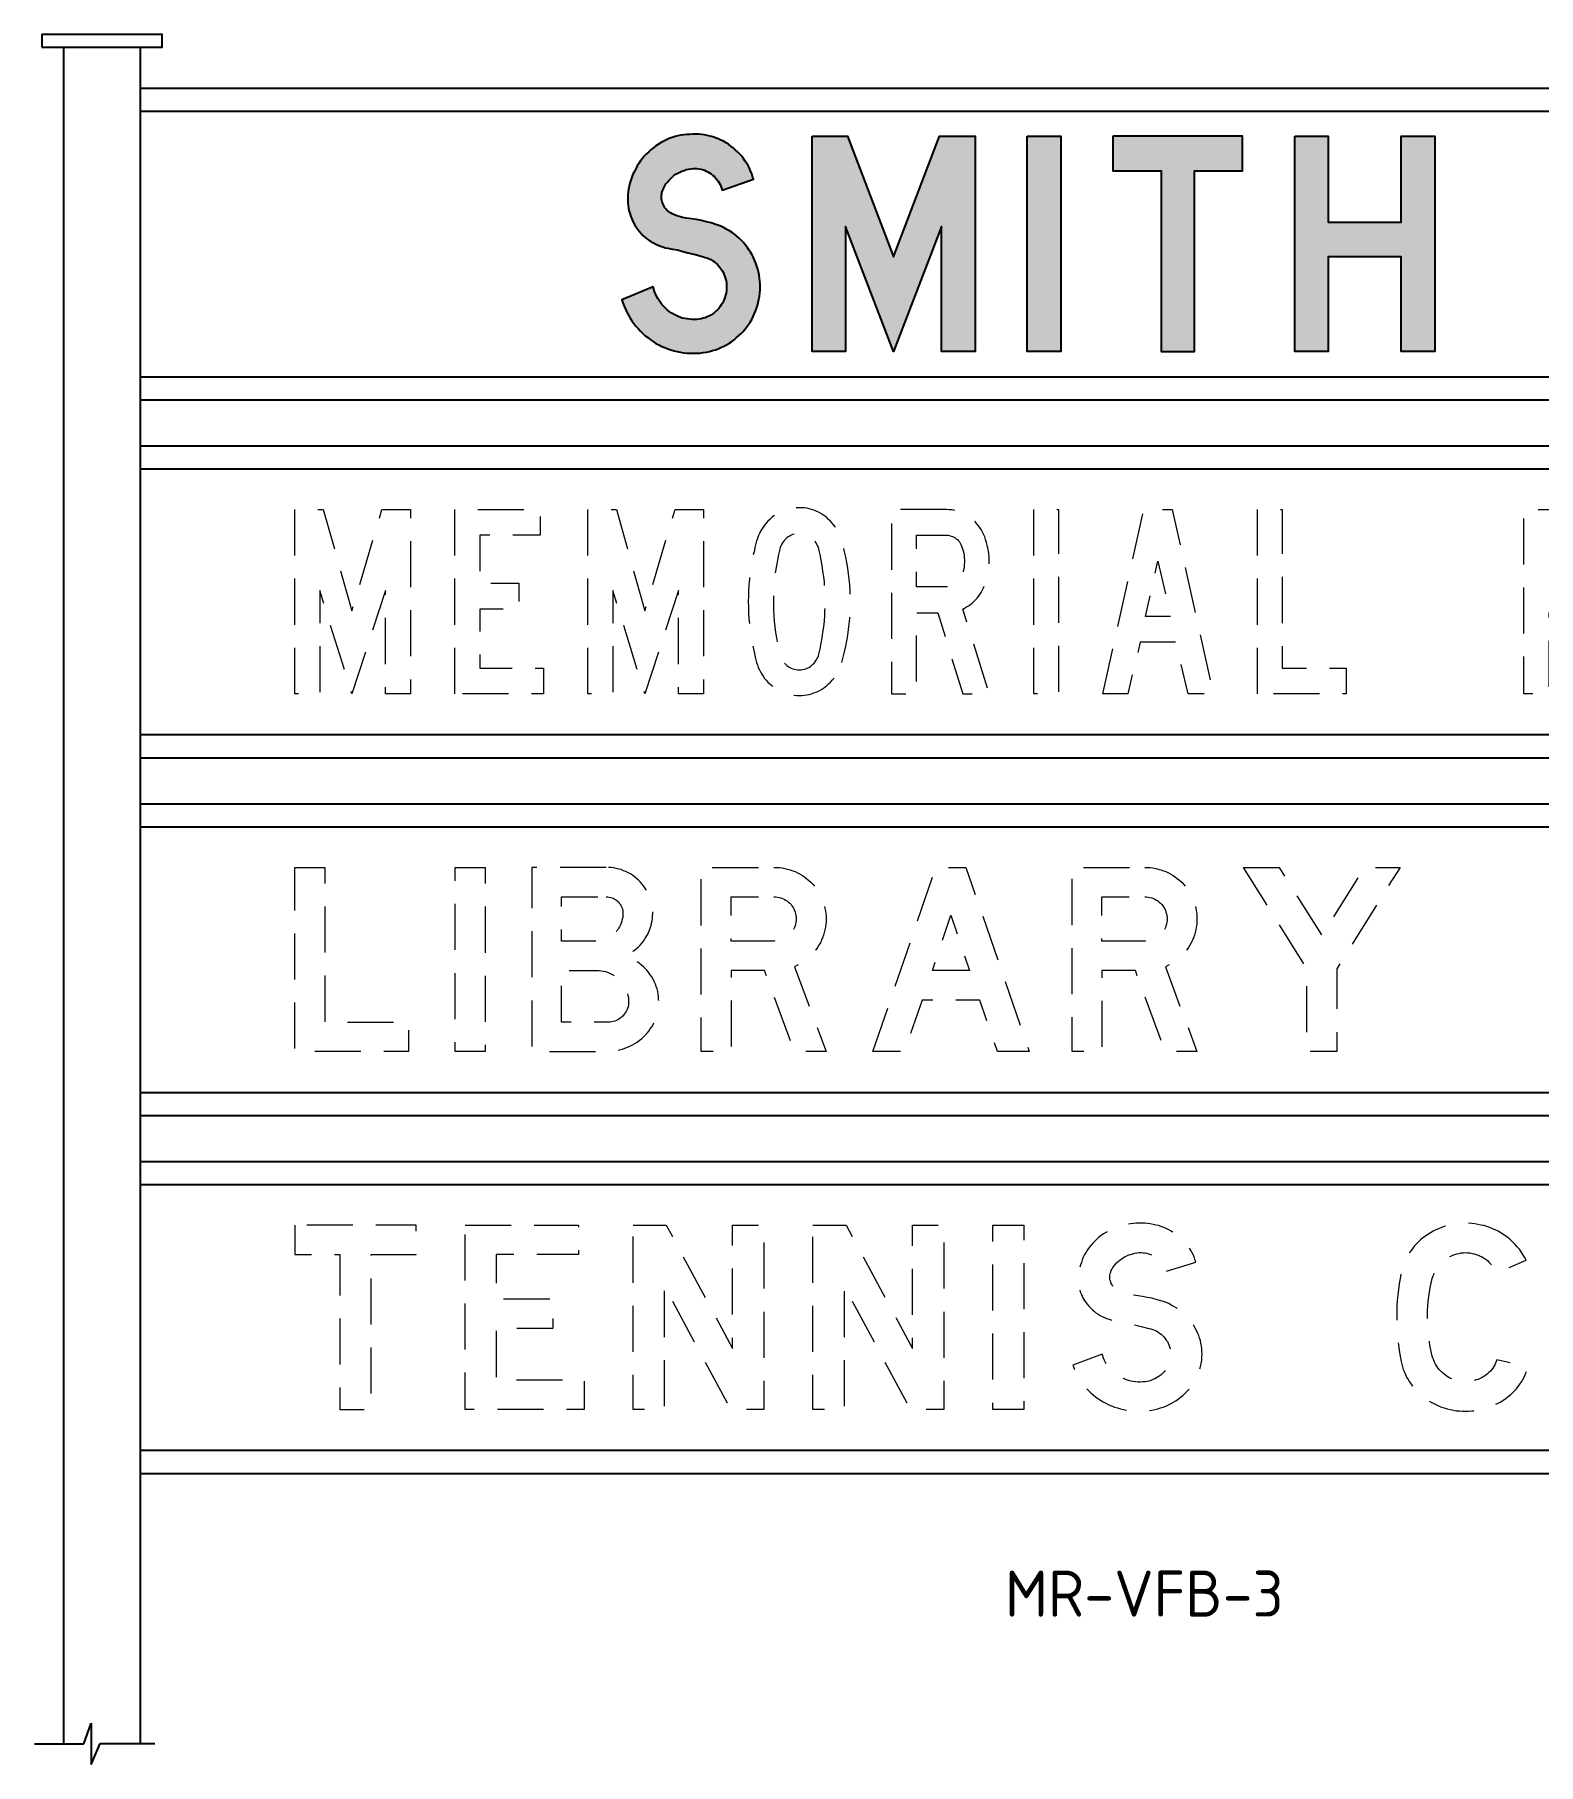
# Model space of a CAD drawing. Extents: x 76 to 271, y -217 to -104.
# Drawn here: x 75.9 to 173.8, y -216.9 to -104.2 of the extents above; entities that cross this region are included whole.
import ezdxf

# ---------------------------------------------------------------- set-up
doc = ezdxf.new("R2010")
doc.units = 0
doc.header["$LTSCALE"] = 12
doc.header["$MEASUREMENT"] = 0
doc.linetypes.add('DASHED2', pattern=[0.375, 0.25, -0.125])
doc.layers.get('0').update_dxf_attribs({"linetype": 'CONTINUOUS'})
doc.layers.add('L25', color=1, linetype='CONTINUOUS')
doc.layers.add('T25', color=1, linetype='CONTINUOUS')
doc.styles.add('ISO', font='ISO3098B')

msp = doc.modelspace()

# ---------------------------------------------------------------- hatches: boundary and pattern name
at = {"layer": 'T25'}
h = msp.add_hatch(color=253, dxfattribs=at)
h.paths.add_polyline_path([(185.24, -112.97), (185.37, -112.97), (185.5, -112.97), (185.62, -112.99), (185.75, -113.01), (185.87, -113.04), (186, -113.08), (186.11, -113.13), (186.23, -113.19), (186.33, -113.25), (186.44, -113.32), (186.54, -113.41), (186.63, -113.49), (186.72, -113.58), (186.81, -113.68), (186.88, -113.78), (186.95, -113.89), (187.01, -114.01), (187.07, -114.12), (187.11, -114.25), (187.15, -114.37), (189.19, -113.67), (189.14, -113.49), (189.07, -113.3), (189, -113.13), (188.92, -112.95), (188.83, -112.78), (188.73, -112.62), (188.63, -112.46), (188.52, -112.3), (188.4, -112.15), (188.28, -112), (188.14, -111.87), (188.01, -111.74), (187.86, -111.61), (187.72, -111.5), (187.56, -111.39), (187.4, -111.29), (187.23, -111.19), (187.07, -111.11), (186.9, -111.03), (186.72, -110.96), (186.54, -110.9), (186.36, -110.85), (186.18, -110.81), (186, -110.77), (185.81, -110.75), (185.62, -110.73), (185.43, -110.73), (185.24, -110.73), (185.05, -110.74), (184.85, -110.74), (184.65, -110.77), (184.46, -110.8), (184.27, -110.84), (184.08, -110.89), (183.89, -110.95), (183.71, -111.02), (183.52, -111.1), (183.34, -111.18), (183.16, -111.28), (183, -111.38), (182.83, -111.49), (182.67, -111.61), (182.51, -111.73), (182.37, -111.87), (182.22, -112.01), (182.09, -112.15), (181.96, -112.31), (181.84, -112.47), (181.72, -112.63), (181.62, -112.8), (181.52, -112.98), (181.42, -113.15), (181.34, -113.34), (181.27, -113.53), (181.2, -113.72), (181.15, -113.91), (181.1, -114.11), (181.06, -114.31), (181.03, -114.51), (181.01, -114.68), (181, -114.85), (181, -115.02), (181.01, -115.19), (181.03, -115.37), (181.05, -115.54), (181.09, -115.71), (181.13, -115.87), (181.18, -116.03), (181.24, -116.2), (181.31, -116.35), (181.38, -116.51), (181.47, -116.66), (181.56, -116.8), (181.65, -116.93), (181.76, -117.07), (181.88, -117.2), (181.99, -117.32), (182.12, -117.43), (182.25, -117.54), (182.39, -117.64), (182.52, -117.73), (182.67, -117.81), (182.82, -117.89), (182.98, -117.96), (183.13, -118.02), (183.29, -118.07), (183.45, -118.12), (183.61, -118.15), (183.92, -118.21), (184.23, -118.27), (184.53, -118.35), (184.84, -118.43), (185.38, -118.57), (185.93, -118.71), (186.05, -118.75), (186.18, -118.79), (186.3, -118.84), (186.42, -118.9), (186.53, -118.97), (186.64, -119.05), (186.74, -119.13), (186.84, -119.22), (186.93, -119.32), (187.02, -119.43), (187.09, -119.53), (187.17, -119.65), (187.23, -119.76), (187.28, -119.89), (187.33, -120.01), (187.37, -120.14), (187.4, -120.28), (187.42, -120.41), (187.44, -120.54), (187.44, -120.68), (187.44, -120.81), (187.42, -120.95), (187.4, -121.08), (187.37, -121.22), (187.33, -121.36), (187.28, -121.48), (187.23, -121.61), (187.17, -121.73), (187.09, -121.85), (187.02, -121.96), (186.93, -122.07), (186.83, -122.17), (186.74, -122.26), (186.64, -122.35), (186.52, -122.43), (186.42, -122.51), (186.29, -122.57), (186.17, -122.63), (186.04, -122.68), (185.91, -122.72), (185.79, -122.75), (185.66, -122.77), (185.49, -122.79), (185.34, -122.8), (185.18, -122.8), (185.02, -122.78), (184.86, -122.76), (184.71, -122.73), (184.55, -122.7), (184.4, -122.64), (184.26, -122.59), (184.11, -122.52), (183.96, -122.45), (183.83, -122.36), (183.7, -122.27), (183.57, -122.17), (183.46, -122.06), (183.34, -121.94), (183.23, -121.82), (183.13, -121.7), (183.04, -121.56), (182.95, -121.42), (182.88, -121.28), (182.81, -121.13), (182.75, -120.98), (182.7, -120.83), (182.66, -120.67), (180.62, -121.51), (180.69, -121.72), (180.77, -121.92), (180.85, -122.12), (180.94, -122.32), (181.05, -122.51), (181.15, -122.7), (181.28, -122.89), (181.4, -123.06), (181.53, -123.23), (181.68, -123.39), (181.82, -123.56), (181.97, -123.7), (182.14, -123.85), (182.3, -123.98), (182.47, -124.11), (182.65, -124.23), (182.83, -124.35), (183.02, -124.45), (183.21, -124.55), (183.41, -124.63), (183.61, -124.71), (183.81, -124.78), (184.01, -124.84), (184.22, -124.89), (184.43, -124.93), (184.64, -124.96), (184.85, -124.98), (185.07, -125), (185.28, -125), (185.49, -124.99), (185.7, -124.98), (185.91, -124.95), (186.12, -124.92), (186.33, -124.87), (186.52, -124.82), (186.71, -124.77), (186.89, -124.7), (187.07, -124.63), (187.25, -124.54), (187.42, -124.45), (187.59, -124.35), (187.76, -124.25), (187.91, -124.13), (188.07, -124), (188.22, -123.87), (188.36, -123.74), (188.49, -123.6), (188.62, -123.45), (188.74, -123.29), (188.86, -123.13), (188.97, -122.97), (189.07, -122.79), (189.16, -122.61), (189.25, -122.44), (189.32, -122.25), (189.39, -122.07), (189.45, -121.88), (189.5, -121.68), (189.54, -121.48), (189.58, -121.29), (189.6, -121.09), (189.61, -120.89), (189.62, -120.69), (189.62, -120.49), (189.6, -120.29), (189.58, -120.1), (189.55, -119.9), (189.51, -119.7), (189.46, -119.51), (189.41, -119.32), (189.34, -119.13), (189.27, -118.94), (189.18, -118.76), (189.09, -118.59), (189, -118.42), (188.89, -118.25), (188.77, -118.08), (188.65, -117.93), (188.52, -117.78), (188.39, -117.64), (188.25, -117.5), (188.1, -117.37), (187.95, -117.24), (187.79, -117.13), (187.63, -117.02), (187.46, -116.93), (187.28, -116.83), (187.11, -116.75), (186.92, -116.68), (186.74, -116.61), (186.43, -116.51), (186.12, -116.43), (185.8, -116.35), (185.48, -116.29), (185.16, -116.24), (184.84, -116.19), (184.67, -116.17), (184.51, -116.13), (184.35, -116.09), (184.19, -116.04), (184.04, -115.98), (183.88, -115.91), (183.79, -115.86), (183.71, -115.81), (183.63, -115.74), (183.55, -115.67), (183.48, -115.6), (183.42, -115.52), (183.37, -115.43), (183.31, -115.34), (183.28, -115.24), (183.25, -115.14), (183.22, -115.04), (183.21, -114.94), (183.2, -114.83), (183.2, -114.73), (183.21, -114.62), (183.23, -114.52), (183.26, -114.42), (183.29, -114.33), (183.34, -114.23), (183.42, -114.1), (183.5, -113.97), (183.58, -113.85), (183.68, -113.74), (183.79, -113.63), (183.9, -113.53), (184.01, -113.43), (184.13, -113.34), (184.26, -113.27), (184.39, -113.2), (184.53, -113.13), (184.67, -113.09), (184.81, -113.04), (184.95, -113.01), (185.1, -112.99)])
h.paths.add_polyline_path([(118.72, -112.97), (118.85, -112.97), (118.98, -112.97), (119.1, -112.99), (119.23, -113.01), (119.35, -113.04), (119.47, -113.08), (119.59, -113.13), (119.7, -113.19), (119.81, -113.25), (119.92, -113.32), (120.02, -113.41), (120.12, -113.49), (120.2, -113.58), (120.29, -113.68), (120.36, -113.78), (120.43, -113.89), (120.49, -114.01), (120.54, -114.12), (120.59, -114.25), (120.63, -114.37), (122.67, -113.67), (122.61, -113.49), (122.55, -113.3), (122.48, -113.13), (122.4, -112.95), (122.31, -112.78), (122.22, -112.62), (122.11, -112.46), (122, -112.3), (121.88, -112.15), (121.75, -112), (121.62, -111.87), (121.48, -111.74), (121.34, -111.61), (121.19, -111.5), (121.04, -111.39), (120.88, -111.29), (120.71, -111.19), (120.54, -111.11), (120.37, -111.03), (120.2, -110.96), (120.02, -110.9), (119.84, -110.85), (119.66, -110.81), (119.47, -110.77), (119.28, -110.75), (119.1, -110.73), (118.91, -110.73), (118.72, -110.73), (118.52, -110.74), (118.33, -110.74), (118.13, -110.77), (117.94, -110.8), (117.75, -110.84), (117.56, -110.89), (117.37, -110.95), (117.18, -111.02), (117, -111.1), (116.82, -111.18), (116.65, -111.28), (116.48, -111.38), (116.31, -111.49), (116.15, -111.61), (116, -111.73), (115.85, -111.87), (115.71, -112.01), (115.57, -112.15), (115.44, -112.31), (115.32, -112.47), (115.21, -112.63), (115.1, -112.8), (115, -112.98), (114.91, -113.15), (114.82, -113.34), (114.75, -113.53), (114.69, -113.72), (114.62, -113.91), (114.58, -114.11), (114.54, -114.31), (114.51, -114.51), (114.49, -114.68), (114.48, -114.85), (114.48, -115.02), (114.49, -115.19), (114.5, -115.37), (114.53, -115.54), (114.56, -115.71), (114.61, -115.87), (114.66, -116.03), (114.72, -116.2), (114.79, -116.35), (114.86, -116.51), (114.95, -116.66), (115.04, -116.8), (115.14, -116.93), (115.24, -117.07), (115.36, -117.2), (115.47, -117.32), (115.6, -117.43), (115.73, -117.54), (115.86, -117.64), (116.01, -117.73), (116.15, -117.81), (116.3, -117.89), (116.45, -117.96), (116.61, -118.02), (116.76, -118.07), (116.93, -118.12), (117.09, -118.15), (117.4, -118.21), (117.71, -118.27), (118.01, -118.35), (118.31, -118.43), (118.86, -118.57), (119.41, -118.71), (119.53, -118.75), (119.66, -118.79), (119.78, -118.84), (119.89, -118.9), (120.01, -118.97), (120.12, -119.05), (120.22, -119.13), (120.32, -119.22), (120.41, -119.32), (120.5, -119.43), (120.57, -119.53), (120.64, -119.65), (120.71, -119.76), (120.76, -119.89), (120.81, -120.01), (120.85, -120.14), (120.88, -120.28), (120.9, -120.41), (120.92, -120.54), (120.92, -120.68), (120.92, -120.81), (120.9, -120.95), (120.88, -121.08), (120.85, -121.22), (120.81, -121.36), (120.76, -121.48), (120.71, -121.61), (120.64, -121.73), (120.57, -121.85), (120.5, -121.96), (120.41, -122.07), (120.32, -122.17), (120.22, -122.26), (120.12, -122.35), (120.01, -122.43), (119.89, -122.51), (119.77, -122.57), (119.65, -122.63), (119.53, -122.68), (119.4, -122.72), (119.26, -122.75), (119.13, -122.77), (118.97, -122.79), (118.82, -122.8), (118.66, -122.8), (118.5, -122.78), (118.34, -122.76), (118.19, -122.73), (118.03, -122.7), (117.88, -122.64), (117.73, -122.59), (117.58, -122.52), (117.45, -122.45), (117.31, -122.36), (117.18, -122.27), (117.05, -122.17), (116.93, -122.06), (116.82, -121.94), (116.71, -121.82), (116.62, -121.7), (116.52, -121.56), (116.43, -121.42), (116.36, -121.28), (116.29, -121.13), (116.23, -120.98), (116.18, -120.83), (116.14, -120.67), (114.1, -121.51), (114.16, -121.72), (114.25, -121.92), (114.33, -122.12), (114.42, -122.32), (114.52, -122.51), (114.64, -122.7), (114.75, -122.89), (114.88, -123.06), (115.01, -123.23), (115.15, -123.39), (115.3, -123.56), (115.46, -123.7), (115.61, -123.85), (115.78, -123.98), (115.95, -124.11), (116.13, -124.23), (116.31, -124.35), (116.5, -124.45), (116.69, -124.55), (116.89, -124.63), (117.09, -124.71), (117.29, -124.78), (117.5, -124.84), (117.7, -124.89), (117.91, -124.93), (118.12, -124.96), (118.34, -124.98), (118.55, -125), (118.76, -125), (118.97, -124.99), (119.18, -124.98), (119.39, -124.95), (119.6, -124.92), (119.81, -124.87), (120, -124.82), (120.19, -124.77), (120.37, -124.7), (120.55, -124.63), (120.73, -124.54), (120.9, -124.45), (121.07, -124.35), (121.23, -124.25), (121.4, -124.13), (121.54, -124), (121.69, -123.87), (121.84, -123.74), (121.97, -123.6), (122.1, -123.45), (122.22, -123.29), (122.34, -123.13), (122.45, -122.97), (122.55, -122.79), (122.64, -122.61), (122.72, -122.44), (122.8, -122.25), (122.87, -122.07), (122.93, -121.88), (122.98, -121.68), (123.02, -121.48), (123.05, -121.29), (123.08, -121.09), (123.1, -120.89), (123.1, -120.69), (123.1, -120.49), (123.08, -120.29), (123.06, -120.1), (123.03, -119.9), (122.99, -119.7), (122.94, -119.51), (122.89, -119.32), (122.82, -119.13), (122.74, -118.94), (122.66, -118.76), (122.57, -118.59), (122.47, -118.42), (122.36, -118.25), (122.25, -118.08), (122.13, -117.93), (122.01, -117.78), (121.87, -117.64), (121.73, -117.5), (121.58, -117.37), (121.42, -117.24), (121.27, -117.13), (121.1, -117.02), (120.94, -116.93), (120.76, -116.83), (120.58, -116.75), (120.41, -116.68), (120.22, -116.61), (119.91, -116.51), (119.59, -116.43), (119.28, -116.35), (118.96, -116.29), (118.64, -116.24), (118.31, -116.19), (118.15, -116.17), (117.99, -116.13), (117.83, -116.09), (117.67, -116.04), (117.52, -115.98), (117.37, -115.91), (117.27, -115.86), (117.19, -115.81), (117.11, -115.74), (117.03, -115.67), (116.96, -115.6), (116.9, -115.52), (116.85, -115.43), (116.8, -115.34), (116.76, -115.24), (116.72, -115.14), (116.7, -115.04), (116.68, -114.94), (116.68, -114.83), (116.68, -114.73), (116.69, -114.62), (116.71, -114.52), (116.74, -114.42), (116.78, -114.33), (116.82, -114.23), (116.89, -114.1), (116.97, -113.97), (117.06, -113.85), (117.16, -113.74), (117.27, -113.63), (117.37, -113.53), (117.49, -113.43), (117.61, -113.34), (117.74, -113.27), (117.87, -113.2), (118, -113.13), (118.15, -113.09), (118.29, -113.04), (118.43, -113.01), (118.58, -112.99)])
h.paths.add_polyline_path([(193, -110.87), (193, -113.11), (196.13, -113.11), (196.13, -124.87), (198.31, -124.87), (198.31, -113.11), (201.43, -113.11), (201.43, -110.87)])
h.paths.add_polyline_path([(157.9, -110.87), (160.08, -110.87), (160.08, -116.47), (164.84, -116.47), (164.84, -110.87), (167.02, -110.87), (167.02, -124.87), (164.84, -124.87), (164.84, -118.71), (160.08, -118.71), (160.08, -124.87), (157.9, -124.87)])
h.paths.add_polyline_path([(146.06, -110.87), (146.06, -113.11), (149.2, -113.11), (149.2, -124.87), (151.37, -124.87), (151.37, -113.11), (154.5, -113.11), (154.5, -110.87)])
h.paths.add_polyline_path([(140.49, -110.87), (142.67, -110.87), (142.67, -124.87), (140.49, -124.87)])
h.paths.add_polyline_path([(126.48, -110.87), (128.79, -110.87), (131.78, -118.71), (134.78, -110.87), (137.09, -110.87), (137.09, -124.87), (134.91, -124.87), (134.91, -116.75), (131.78, -124.87), (128.65, -116.75), (128.65, -124.87), (126.48, -124.87)])

# ---------------------------------------------------------------- linework, layer by layer
at = {"color": 1, "linetype": 'DASHED2', "lineweight": 0, "flags": 128}
for points in [[(128.42, -145.13), (128.51, -144.78), (128.6, -144.43), (128.68, -144.07), (128.74, -143.71), (128.8, -143.35), (128.85, -142.99), (128.89, -142.62), (128.93, -142.27), (128.95, -141.9), (128.96, -141.53), (128.97, -141.17), (128.96, -140.8), (128.95, -140.44), (128.93, -140.08), (128.89, -139.71), (128.85, -139.35), (128.8, -138.99), (128.74, -138.63), (128.68, -138.27), (128.6, -137.92), (128.51, -137.56), (128.42, -137.21), (128.37, -137.05), (128.32, -136.9), (128.25, -136.74), (128.17, -136.59), (128.09, -136.45), (128, -136.31), (127.9, -136.18), (127.79, -136.05), (127.69, -135.93), (127.56, -135.81), (127.44, -135.7), (127.31, -135.6), (127.18, -135.51), (127.04, -135.43), (126.89, -135.35), (126.75, -135.28), (126.6, -135.22), (126.45, -135.17), (126.29, -135.13), (126.13, -135.09), (125.97, -135.07), (125.81, -135.06), (125.65, -135.05), (125.49, -135.06), (125.32, -135.07), (125.17, -135.09), (125.01, -135.13), (124.85, -135.17), (124.69, -135.22), (124.54, -135.28), (124.4, -135.35), (124.25, -135.43), (124.12, -135.51), (123.98, -135.6), (123.85, -135.7), (123.73, -135.81), (123.61, -135.93), (123.5, -136.05), (123.39, -136.18), (123.3, -136.31), (123.2, -136.45), (123.12, -136.59), (123.05, -136.74), (122.98, -136.9), (122.93, -137.05), (122.87, -137.21), (122.78, -137.56), (122.7, -137.92), (122.62, -138.27), (122.55, -138.63), (122.49, -138.99), (122.45, -139.35), (122.4, -139.71), (122.37, -140.08), (122.35, -140.44), (122.34, -140.8), (122.33, -141.17), (122.34, -141.53), (122.35, -141.9), (122.37, -142.27), (122.4, -142.62), (122.45, -142.99), (122.49, -143.35), (122.55, -143.71), (122.62, -144.07), (122.7, -144.43), (122.78, -144.78), (122.87, -145.13), (122.93, -145.29), (122.98, -145.45), (123.05, -145.6), (123.12, -145.75), (123.2, -145.89), (123.3, -146.03), (123.39, -146.17), (123.5, -146.29), (123.61, -146.41), (123.73, -146.52), (123.85, -146.63), (123.98, -146.73), (124.12, -146.83), (124.25, -146.91), (124.4, -146.99), (124.54, -147.06), (124.69, -147.11), (124.85, -147.17), (125.01, -147.21), (125.17, -147.24), (125.32, -147.26), (125.49, -147.28), (125.65, -147.28), (125.81, -147.28), (125.97, -147.26), (126.13, -147.24), (126.29, -147.21), (126.45, -147.17), (126.6, -147.11), (126.75, -147.06), (126.89, -146.99), (127.04, -146.91), (127.18, -146.83), (127.31, -146.73), (127.44, -146.63), (127.56, -146.52), (127.69, -146.41), (127.79, -146.29), (127.9, -146.17), (128, -146.03), (128.09, -145.89), (128.17, -145.75), (128.25, -145.6), (128.32, -145.45), (128.37, -145.29), (128.42, -145.13), (128.42, -145.13)], [(92.81, -147.17), (92.81, -135.17), (94.66, -135.17), (96.52, -141.77), (98.48, -135.17), (100.33, -135.17), (100.33, -147.17), (98.71, -147.17), (98.71, -140.45), (96.52, -147.17), (94.43, -140.45), (94.43, -147.17), (92.81, -147.17), (92.81, -147.17)], [(103.22, -147.17), (103.22, -135.17), (108.77, -135.17), (108.77, -136.85), (104.84, -136.85), (104.84, -139.97), (107.38, -139.97), (107.38, -141.65), (104.84, -141.65), (104.84, -145.49), (109, -145.49), (109, -147.17), (103.22, -147.17), (103.22, -147.17)], [(111.89, -147.17), (111.89, -135.17), (113.74, -135.17), (115.59, -141.77), (117.56, -135.17), (119.41, -135.17), (119.41, -147.17), (117.79, -147.17), (117.79, -140.45), (115.59, -147.17), (113.51, -140.45), (113.51, -147.17), (111.89, -147.17), (111.89, -147.17)], [(140.91, -147.17), (140.91, -135.17), (142.53, -135.17), (142.53, -147.17), (140.91, -147.17), (140.91, -147.17)], [(145.41, -147.17), (148.08, -135.17), (149.92, -135.17), (152.59, -147.17), (150.97, -147.17), (150.15, -143.81), (147.85, -143.81), (147.03, -147.17), (145.41, -147.17), (145.41, -147.17)], [(155.48, -147.17), (155.48, -135.17), (157.09, -135.17), (157.09, -145.49), (161.25, -145.49), (161.25, -147.17), (155.48, -147.17), (155.48, -147.17)], [(126.92, -144.59), (127, -144.24), (127.08, -143.88), (127.14, -143.52), (127.19, -143.17), (127.24, -142.8), (127.28, -142.44), (127.31, -142.08), (127.32, -141.72), (127.33, -141.35), (127.33, -140.99), (127.32, -140.63), (127.31, -140.26), (127.28, -139.9), (127.24, -139.54), (127.19, -139.18), (127.14, -138.82), (127.08, -138.46), (127, -138.1), (126.92, -137.75), (126.89, -137.64), (126.85, -137.54), (126.8, -137.44), (126.75, -137.34), (126.68, -137.25), (126.61, -137.17), (126.54, -137.09), (126.45, -137.02), (126.37, -136.95), (126.27, -136.9), (126.17, -136.84), (126.08, -136.8), (125.97, -136.77), (125.87, -136.75), (125.76, -136.73), (125.65, -136.73), (125.54, -136.73), (125.43, -136.75), (125.33, -136.77), (125.22, -136.8), (125.12, -136.84), (125.03, -136.9), (124.93, -136.95), (124.84, -137.02), (124.76, -137.09), (124.69, -137.17), (124.61, -137.25), (124.55, -137.34), (124.5, -137.44), (124.45, -137.54), (124.41, -137.64), (124.38, -137.75), (124.29, -138.1), (124.22, -138.46), (124.16, -138.82), (124.1, -139.18), (124.06, -139.54), (124.02, -139.9), (123.99, -140.26), (123.97, -140.63), (123.96, -140.99), (123.96, -141.35), (123.97, -141.72), (123.99, -142.08), (124.02, -142.44), (124.06, -142.8), (124.1, -143.17), (124.16, -143.52), (124.22, -143.88), (124.29, -144.24), (124.38, -144.59), (124.41, -144.7), (124.45, -144.8), (124.5, -144.9), (124.55, -144.99), (124.61, -145.09), (124.69, -145.17), (124.76, -145.25), (124.84, -145.33), (124.93, -145.39), (125.03, -145.45), (125.12, -145.5), (125.22, -145.54), (125.33, -145.57), (125.43, -145.59), (125.54, -145.6), (125.65, -145.61), (125.76, -145.6), (125.87, -145.59), (125.97, -145.57), (126.08, -145.54), (126.17, -145.5), (126.27, -145.45), (126.37, -145.39), (126.45, -145.33), (126.54, -145.25), (126.61, -145.17), (126.68, -145.09), (126.75, -144.99), (126.8, -144.9), (126.85, -144.8), (126.89, -144.7), (126.92, -144.59), (126.92, -144.59)], [(149.81, -142.13), (148.19, -142.13), (149, -138.53), (149.81, -142.13), (149.81, -142.13)], [(92.81, -158.47), (94.76, -158.47), (94.76, -168.55), (100.21, -168.55), (100.21, -170.47), (92.81, -170.47), (92.81, -158.47), (92.81, -158.47)], [(103.25, -158.47), (105.19, -158.47), (105.19, -170.47), (103.25, -170.47), (103.25, -158.47), (103.25, -158.47)], [(130.43, -170.47), (134.55, -158.47), (136.49, -158.47), (140.62, -170.47), (138.55, -170.47), (137.4, -167.11), (133.64, -167.11), (132.49, -170.47), (130.43, -170.47), (130.43, -170.47)], [(154.57, -158.47), (156.88, -158.47), (159.67, -162.91), (162.46, -158.47), (164.76, -158.47), (160.64, -165.07), (160.64, -170.47), (158.69, -170.47), (158.69, -165.07), (154.57, -158.47), (154.57, -158.47)], [(136.73, -165.19), (134.31, -165.19), (135.52, -161.59), (136.73, -165.19), (136.73, -165.19)], [(92.81, -181.77), (92.81, -183.69), (95.74, -183.69), (95.74, -193.77), (97.78, -193.77), (97.78, -183.69), (100.7, -183.69), (100.7, -181.77), (92.81, -181.77), (92.81, -181.77)], [(103.89, -181.77), (111.27, -181.77), (111.27, -183.69), (105.92, -183.69), (105.92, -186.56), (109.61, -186.56), (109.61, -188.49), (105.92, -188.49), (105.92, -191.85), (111.65, -191.85), (111.65, -193.77), (103.89, -193.77), (103.89, -181.77), (103.89, -181.77)], [(114.83, -181.77), (116.99, -181.77), (121.31, -189.81), (121.31, -181.77), (123.35, -181.77), (123.35, -193.77), (121.19, -193.77), (116.86, -185.72), (116.86, -193.77), (114.83, -193.77), (114.83, -181.77), (114.83, -181.77)], [(126.53, -181.77), (128.7, -181.77), (133.02, -189.81), (133.02, -181.77), (135.05, -181.77), (135.05, -193.77), (132.89, -193.77), (128.57, -185.72), (128.57, -193.77), (126.53, -193.77), (126.53, -181.77), (126.53, -181.77)], [(138.24, -181.77), (140.27, -181.77), (140.27, -193.77), (138.24, -193.77), (138.24, -181.77), (138.24, -181.77)]]:
    msp.add_lwpolyline(points, dxfattribs=at)
for points in [[(135.24, -135.17), (131.66, -135.17), (131.66, -147.17), (133.28, -147.17), (133.28, -141.89), (134.67, -141.89), (136.29, -147.17), (138.02, -147.17), (136.29, -141.65), (136.41, -141.59), (136.54, -141.51), (136.67, -141.44), (136.79, -141.35), (136.91, -141.26), (137.02, -141.16), (137.13, -141.06), (137.22, -140.94), (137.32, -140.83), (137.4, -140.71), (137.48, -140.58), (137.55, -140.45), (137.64, -140.28), (137.72, -140.11), (137.78, -139.93), (137.84, -139.75), (137.89, -139.56), (137.93, -139.38), (137.97, -139.19), (137.99, -139), (138.01, -138.81), (138.02, -138.62), (138.02, -138.43), (138.01, -138.24), (137.99, -138.05), (137.97, -137.86), (137.93, -137.68), (137.89, -137.49), (137.84, -137.31), (137.78, -137.13), (137.72, -136.95), (137.64, -136.78), (137.55, -136.61), (137.48, -136.47), (137.39, -136.33), (137.3, -136.2), (137.19, -136.08), (137.09, -135.96), (136.97, -135.85), (136.85, -135.74), (136.72, -135.65), (136.59, -135.56), (136.46, -135.48), (136.31, -135.41), (136.16, -135.34), (136.02, -135.29), (135.87, -135.25), (135.71, -135.22), (135.56, -135.19), (135.4, -135.18)], [(176.4, -135.17), (176.56, -135.18), (176.71, -135.19), (176.87, -135.22), (177.02, -135.25), (177.17, -135.29), (177.32, -135.34), (177.47, -135.41), (177.61, -135.48), (177.75, -135.56), (177.88, -135.65), (178.01, -135.74), (178.13, -135.85), (178.24, -135.96), (178.35, -136.08), (178.45, -136.2), (178.55, -136.33), (178.63, -136.47), (178.71, -136.61), (178.8, -136.78), (178.87, -136.95), (178.94, -137.13), (178.99, -137.31), (179.05, -137.49), (179.09, -137.68), (179.12, -137.86), (179.15, -138.05), (179.17, -138.24), (179.18, -138.43), (179.18, -138.62), (179.17, -138.81), (179.15, -139), (179.12, -139.19), (179.09, -139.38), (179.05, -139.56), (178.99, -139.75), (178.94, -139.93), (178.87, -140.11), (178.8, -140.28), (178.71, -140.45), (178.63, -140.59), (178.55, -140.73), (178.45, -140.86), (178.35, -140.99), (178.24, -141.1), (178.13, -141.21), (178.01, -141.32), (177.88, -141.41), (177.75, -141.5), (177.61, -141.58), (177.47, -141.65), (177.32, -141.71), (177.17, -141.76), (177.02, -141.81), (176.87, -141.85), (176.71, -141.87), (176.56, -141.89), (176.4, -141.89), (174.44, -141.89), (174.44, -147.17), (172.82, -147.17), (172.82, -135.17)], [(135.24, -136.85), (135.34, -136.85), (135.43, -136.87), (135.53, -136.9), (135.62, -136.92), (135.7, -136.96), (135.79, -137.01), (135.87, -137.07), (135.94, -137.13), (136.01, -137.21), (136.07, -137.28), (136.12, -137.36), (136.17, -137.45), (136.23, -137.59), (136.28, -137.72), (136.32, -137.86), (136.35, -138.01), (136.38, -138.16), (136.39, -138.3), (136.4, -138.45), (136.4, -138.6), (136.39, -138.75), (136.38, -138.9), (136.35, -139.05), (136.32, -139.19), (136.28, -139.33), (136.23, -139.48), (136.17, -139.61), (136.12, -139.7), (136.07, -139.78), (136.01, -139.85), (135.94, -139.92), (135.87, -139.99), (135.79, -140.04), (135.7, -140.09), (135.62, -140.13), (135.53, -140.17), (135.43, -140.19), (135.34, -140.21), (135.24, -140.21), (133.28, -140.21), (133.28, -136.85)], [(113.07, -158.47), (108.23, -158.47), (108.23, -170.47), (113.07, -170.47), (113.26, -170.46), (113.43, -170.45), (113.61, -170.43), (113.78, -170.39), (113.95, -170.35), (114.13, -170.31), (114.3, -170.25), (114.46, -170.18), (114.62, -170.11), (114.78, -170.03), (114.94, -169.94), (115.09, -169.85), (115.23, -169.74), (115.37, -169.63), (115.5, -169.51), (115.63, -169.38), (115.74, -169.26), (115.85, -169.13), (115.95, -168.99), (116.05, -168.85), (116.13, -168.7), (116.2, -168.55), (116.28, -168.39), (116.33, -168.23), (116.39, -168.07), (116.43, -167.9), (116.46, -167.74), (116.48, -167.57), (116.49, -167.4), (116.5, -167.22), (116.49, -167.06), (116.48, -166.89), (116.46, -166.72), (116.43, -166.55), (116.39, -166.38), (116.33, -166.22), (116.28, -166.07), (116.2, -165.91), (116.13, -165.76), (116.05, -165.61), (115.95, -165.46), (115.85, -165.33), (115.74, -165.19), (115.63, -165.07), (115.5, -164.94), (115.37, -164.83), (115.23, -164.71), (115.09, -164.61), (114.94, -164.52), (114.78, -164.43), (114.62, -164.35), (114.46, -164.29), (114.29, -164.22), (114.45, -164.15), (114.6, -164.07), (114.75, -163.97), (114.89, -163.88), (115.02, -163.77), (115.15, -163.66), (115.28, -163.53), (115.4, -163.41), (115.5, -163.27), (115.6, -163.13), (115.68, -163), (115.76, -162.86), (115.83, -162.71), (115.9, -162.57), (115.95, -162.42), (116, -162.26), (116.03, -162.11), (116.07, -161.95), (116.09, -161.79), (116.1, -161.63), (116.11, -161.47), (116.1, -161.31), (116.09, -161.15), (116.07, -160.99), (116.03, -160.83), (116, -160.68), (115.95, -160.52), (115.9, -160.37), (115.83, -160.22), (115.76, -160.07), (115.68, -159.94), (115.6, -159.8), (115.5, -159.67), (115.4, -159.54), (115.29, -159.42), (115.17, -159.3), (115.05, -159.19), (114.92, -159.09), (114.79, -158.99), (114.65, -158.9), (114.51, -158.82), (114.36, -158.75), (114.2, -158.69), (114.05, -158.62), (113.89, -158.58), (113.73, -158.54), (113.57, -158.51), (113.41, -158.48), (113.24, -158.48)], [(124, -158.47), (124.17, -158.47), (124.35, -158.48), (124.53, -158.51), (124.7, -158.54), (124.88, -158.58), (125.05, -158.63), (125.22, -158.69), (125.38, -158.75), (125.54, -158.83), (125.7, -158.92), (125.85, -159), (126, -159.11), (126.14, -159.21), (126.27, -159.33), (126.4, -159.44), (126.53, -159.57), (126.64, -159.71), (126.75, -159.85), (126.85, -159.99), (126.94, -160.14), (127.03, -160.3), (127.1, -160.46), (127.17, -160.62), (127.23, -160.79), (127.28, -160.95), (127.32, -161.13), (127.35, -161.3), (127.38, -161.48), (127.39, -161.65), (127.4, -161.83), (127.39, -162.01), (127.38, -162.19), (127.35, -162.36), (127.32, -162.54), (127.27, -162.71), (127.23, -162.88), (127.17, -163.05), (127.1, -163.22), (127.02, -163.39), (126.93, -163.54), (126.83, -163.69), (126.73, -163.84), (126.62, -163.98), (126.5, -164.12), (126.37, -164.25), (126.24, -164.37), (126.1, -164.49), (125.96, -164.6), (125.81, -164.69), (125.66, -164.79), (125.49, -164.87), (125.33, -164.95), (127.4, -170.47), (125.33, -170.47), (123.39, -165.19), (121.21, -165.19), (121.21, -170.47), (119.26, -170.47), (119.26, -158.47)], [(148.14, -158.47), (148.32, -158.47), (148.5, -158.48), (148.67, -158.51), (148.85, -158.54), (149.02, -158.58), (149.19, -158.63), (149.36, -158.69), (149.52, -158.75), (149.69, -158.83), (149.84, -158.92), (149.99, -159), (150.14, -159.11), (150.28, -159.21), (150.42, -159.33), (150.55, -159.44), (150.67, -159.57), (150.78, -159.71), (150.89, -159.85), (150.99, -159.99), (151.09, -160.14), (151.17, -160.3), (151.25, -160.46), (151.32, -160.62), (151.37, -160.79), (151.43, -160.95), (151.47, -161.13), (151.49, -161.3), (151.52, -161.48), (151.54, -161.65), (151.54, -161.83), (151.54, -162.01), (151.52, -162.19), (151.49, -162.36), (151.46, -162.54), (151.42, -162.71), (151.37, -162.88), (151.31, -163.05), (151.24, -163.22), (151.16, -163.39), (151.08, -163.54), (150.98, -163.69), (150.87, -163.84), (150.76, -163.98), (150.64, -164.12), (150.52, -164.25), (150.38, -164.37), (150.25, -164.49), (150.11, -164.6), (149.95, -164.69), (149.8, -164.79), (149.64, -164.87), (149.48, -164.95), (151.54, -170.47), (149.48, -170.47), (147.53, -165.19), (145.35, -165.19), (145.35, -170.47), (143.41, -170.47), (143.41, -158.47)], [(113.07, -160.39), (113.18, -160.39), (113.28, -160.41), (113.38, -160.43), (113.47, -160.46), (113.56, -160.5), (113.65, -160.55), (113.74, -160.6), (113.81, -160.67), (113.89, -160.74), (113.95, -160.82), (114.01, -160.9), (114.06, -160.99), (114.1, -161.08), (114.13, -161.17), (114.15, -161.27), (114.16, -161.37), (114.17, -161.47), (114.16, -161.6), (114.15, -161.73), (114.12, -161.85), (114.1, -161.98), (114.06, -162.1), (114, -162.22), (113.95, -162.34), (113.88, -162.44), (113.81, -162.55), (113.72, -162.65), (113.63, -162.74), (113.53, -162.83), (113.43, -162.91), (113.32, -162.99), (113.22, -163.05), (113.1, -163.11), (112.98, -163.16), (112.86, -163.2), (112.73, -163.23), (112.6, -163.26), (112.47, -163.27), (110.16, -163.27), (110.16, -160.39)], [(124, -160.39), (124.11, -160.39), (124.23, -160.41), (124.33, -160.43), (124.45, -160.46), (124.55, -160.49), (124.66, -160.54), (124.76, -160.6), (124.86, -160.66), (124.94, -160.73), (125.03, -160.81), (125.11, -160.89), (125.17, -160.98), (125.24, -161.08), (125.3, -161.17), (125.34, -161.27), (125.38, -161.38), (125.41, -161.49), (125.43, -161.6), (125.45, -161.71), (125.45, -161.83), (125.45, -161.94), (125.43, -162.05), (125.41, -162.17), (125.38, -162.27), (125.34, -162.38), (125.3, -162.48), (125.24, -162.58), (125.17, -162.67), (125.11, -162.76), (125.03, -162.85), (124.94, -162.92), (124.86, -162.99), (124.76, -163.06), (124.66, -163.11), (124.55, -163.16), (124.45, -163.2), (124.33, -163.23), (124.23, -163.25), (124.11, -163.26), (124, -163.27), (121.21, -163.27), (121.21, -160.39)], [(148.14, -160.39), (148.25, -160.39), (148.37, -160.41), (148.48, -160.43), (148.59, -160.46), (148.7, -160.49), (148.8, -160.54), (148.9, -160.6), (149, -160.66), (149.08, -160.73), (149.17, -160.81), (149.25, -160.89), (149.32, -160.98), (149.38, -161.08), (149.44, -161.17), (149.48, -161.27), (149.52, -161.38), (149.56, -161.49), (149.58, -161.6), (149.59, -161.71), (149.6, -161.83), (149.59, -161.94), (149.58, -162.05), (149.56, -162.17), (149.52, -162.27), (149.48, -162.38), (149.44, -162.48), (149.38, -162.58), (149.32, -162.67), (149.25, -162.76), (149.17, -162.85), (149.08, -162.92), (149, -162.99), (148.9, -163.06), (148.8, -163.11), (148.7, -163.16), (148.59, -163.2), (148.48, -163.23), (148.37, -163.25), (148.25, -163.26), (148.14, -163.27), (145.35, -163.27), (145.35, -160.39)], [(114.53, -167.22), (114.53, -167.34), (114.52, -167.45), (114.5, -167.55), (114.46, -167.66), (114.42, -167.76), (114.37, -167.85), (114.32, -167.95), (114.25, -168.04), (114.18, -168.13), (114.1, -168.2), (114.02, -168.27), (113.93, -168.34), (113.83, -168.39), (113.74, -168.44), (113.63, -168.48), (113.53, -168.51), (113.42, -168.53), (113.31, -168.55), (113.2, -168.55), (110.16, -168.55), (110.16, -165.19), (112.47, -165.19), (112.61, -165.19), (112.75, -165.21), (112.89, -165.23), (113.03, -165.26), (113.16, -165.3), (113.29, -165.36), (113.42, -165.42), (113.54, -165.48), (113.66, -165.56), (113.77, -165.64), (113.88, -165.73), (113.98, -165.83), (114.08, -165.94), (114.16, -166.05), (114.24, -166.17), (114.31, -166.29), (114.37, -166.41), (114.41, -166.54), (114.46, -166.68), (114.49, -166.81), (114.52, -166.95), (114.53, -167.09)], [(146, -184.65), (146.06, -184.53), (146.14, -184.42), (146.23, -184.32), (146.31, -184.22), (146.41, -184.13), (146.52, -184.04), (146.63, -183.96), (146.73, -183.89), (146.86, -183.82), (146.98, -183.76), (147.11, -183.71), (147.24, -183.67), (147.37, -183.63), (147.5, -183.6), (147.64, -183.58), (147.78, -183.56), (147.9, -183.56), (148.03, -183.57), (148.15, -183.58), (148.27, -183.6), (148.39, -183.64), (148.51, -183.67), (148.62, -183.72), (148.73, -183.77), (148.84, -183.83), (148.94, -183.9), (149.04, -183.98), (149.13, -184.06), (149.21, -184.15), (149.29, -184.24), (149.36, -184.34), (149.42, -184.44), (149.48, -184.55), (149.52, -184.65), (149.56, -184.77), (151.47, -184.17), (151.41, -184), (151.35, -183.84), (151.28, -183.69), (151.2, -183.53), (151.12, -183.38), (151.02, -183.23), (150.91, -183.09), (150.8, -182.95), (150.69, -182.82), (150.57, -182.7), (150.44, -182.58), (150.3, -182.46), (150.15, -182.36), (150.01, -182.26), (149.86, -182.16), (149.7, -182.07), (149.54, -181.99), (149.38, -181.93), (149.21, -181.86), (149.03, -181.8), (148.86, -181.76), (148.68, -181.72), (148.5, -181.69), (148.32, -181.66), (148.14, -181.65), (147.96, -181.65), (147.78, -181.65), (147.59, -181.65), (147.4, -181.66), (147.21, -181.68), (147.02, -181.71), (146.83, -181.75), (146.65, -181.8), (146.46, -181.85), (146.29, -181.91), (146.11, -181.98), (145.94, -182.06), (145.77, -182.15), (145.61, -182.24), (145.45, -182.34), (145.3, -182.45), (145.16, -182.56), (145.01, -182.68), (144.88, -182.81), (144.75, -182.95), (144.64, -183.08), (144.52, -183.23), (144.41, -183.38), (144.32, -183.53), (144.22, -183.69), (144.14, -183.86), (144.07, -184.02), (144.01, -184.19), (143.95, -184.36), (143.9, -184.53), (143.86, -184.71), (143.83, -184.88), (143.82, -185.04), (143.81, -185.2), (143.81, -185.35), (143.82, -185.5), (143.84, -185.66), (143.86, -185.81), (143.9, -185.96), (143.94, -186.1), (144, -186.25), (144.06, -186.39), (144.13, -186.54), (144.21, -186.67), (144.3, -186.8), (144.39, -186.92), (144.49, -187.04), (144.6, -187.16), (144.72, -187.27), (144.84, -187.38), (144.96, -187.47), (145.1, -187.57), (145.23, -187.65), (145.37, -187.72), (145.51, -187.79), (145.65, -187.84), (145.79, -187.9), (145.94, -187.94), (146.1, -187.98), (146.25, -188.01), (146.63, -188.07), (147.02, -188.16), (147.4, -188.25), (147.91, -188.37), (148.41, -188.49), (148.54, -188.52), (148.66, -188.56), (148.78, -188.61), (148.89, -188.66), (149, -188.72), (149.1, -188.8), (149.21, -188.87), (149.3, -188.96), (149.39, -189.05), (149.47, -189.14), (149.54, -189.25), (149.61, -189.35), (149.67, -189.46), (149.71, -189.57), (149.75, -189.69), (149.79, -189.8), (149.81, -189.92), (149.82, -190.04), (149.83, -190.17), (149.82, -190.29), (149.82, -190.41), (149.79, -190.53), (149.76, -190.65), (149.72, -190.77), (149.67, -190.88), (149.61, -191), (149.55, -191.11), (149.48, -191.21), (149.4, -191.31), (149.31, -191.41), (149.22, -191.49), (149.12, -191.57), (149.01, -191.65), (148.9, -191.72), (148.79, -191.78), (148.66, -191.83), (148.54, -191.88), (148.42, -191.92), (148.29, -191.95), (148.16, -191.97), (148.01, -191.98), (147.85, -191.99), (147.7, -191.99), (147.54, -191.97), (147.38, -191.95), (147.24, -191.93), (147.09, -191.89), (146.94, -191.85), (146.8, -191.78), (146.65, -191.72), (146.52, -191.66), (146.39, -191.57), (146.27, -191.49), (146.15, -191.4), (146.03, -191.3), (145.93, -191.19), (145.83, -191.08), (145.74, -190.96), (145.65, -190.84), (145.58, -190.71), (145.51, -190.58), (145.45, -190.44), (145.4, -190.31), (145.36, -190.17), (143.45, -190.88), (143.52, -191.07), (143.59, -191.25), (143.67, -191.43), (143.76, -191.6), (143.86, -191.77), (143.97, -191.93), (144.09, -192.1), (144.21, -192.25), (144.34, -192.4), (144.48, -192.54), (144.62, -192.68), (144.77, -192.81), (144.93, -192.94), (145.09, -193.06), (145.26, -193.17), (145.43, -193.27), (145.61, -193.36), (145.79, -193.46), (145.98, -193.53), (146.17, -193.61), (146.36, -193.67), (146.56, -193.73), (146.76, -193.78), (146.96, -193.81), (147.16, -193.84), (147.37, -193.86), (147.57, -193.88), (147.78, -193.88), (147.98, -193.88), (148.19, -193.86), (148.39, -193.84), (148.6, -193.81), (148.79, -193.77), (148.98, -193.72), (149.16, -193.67), (149.33, -193.61), (149.51, -193.55), (149.68, -193.47), (149.85, -193.39), (150.01, -193.29), (150.17, -193.2), (150.32, -193.1), (150.47, -192.98), (150.61, -192.87), (150.75, -192.74), (150.88, -192.61), (151, -192.48), (151.12, -192.33), (151.22, -192.19), (151.32, -192.04), (151.41, -191.88), (151.49, -191.72), (151.58, -191.56), (151.64, -191.39), (151.7, -191.22), (151.75, -191.05), (151.79, -190.88), (151.83, -190.7), (151.85, -190.53), (151.86, -190.35), (151.87, -190.17), (151.86, -190), (151.85, -189.82), (151.83, -189.64), (151.8, -189.47), (151.76, -189.29), (151.7, -189.12), (151.65, -188.95), (151.58, -188.78), (151.51, -188.62), (151.43, -188.47), (151.33, -188.31), (151.23, -188.16), (151.13, -188.01), (151.01, -187.87), (150.89, -187.74), (150.76, -187.61), (150.63, -187.48), (150.49, -187.37), (150.34, -187.25), (150.19, -187.15), (150.03, -187.06), (149.86, -186.97), (149.7, -186.88), (149.53, -186.81), (149.36, -186.75), (149.18, -186.69), (148.89, -186.6), (148.59, -186.53), (148.29, -186.47), (147.99, -186.41), (147.7, -186.37), (147.4, -186.33), (147.24, -186.31), (147.09, -186.28), (146.94, -186.24), (146.79, -186.2), (146.65, -186.14), (146.5, -186.09), (146.42, -186.04), (146.33, -186), (146.25, -185.93), (146.18, -185.87), (146.11, -185.8), (146.05, -185.72), (146, -185.64), (145.96, -185.56), (145.92, -185.47), (145.89, -185.38), (145.87, -185.28), (145.86, -185.2), (145.86, -185.1), (145.87, -185.01), (145.89, -184.91), (145.92, -184.82), (145.95, -184.73)], [(171.95, -182.72), (171.8, -182.6), (171.64, -182.48), (171.48, -182.37), (171.31, -182.26), (171.14, -182.17), (170.96, -182.08), (170.78, -182), (170.6, -181.93), (170.41, -181.86), (170.21, -181.8), (170.02, -181.76), (169.83, -181.72), (169.62, -181.69), (169.43, -181.66), (169.22, -181.65), (169.03, -181.65), (168.82, -181.65), (168.62, -181.66), (168.42, -181.69), (168.23, -181.72), (168.02, -181.76), (167.83, -181.8), (167.64, -181.86), (167.46, -181.93), (167.27, -182), (167.08, -182.08), (166.91, -182.17), (166.74, -182.26), (166.57, -182.37), (166.41, -182.48), (166.25, -182.6), (166.09, -182.72), (165.96, -182.85), (165.83, -182.98), (165.71, -183.12), (165.59, -183.26), (165.48, -183.41), (165.38, -183.56), (165.28, -183.71), (165.19, -183.87), (165.11, -184.03), (165.04, -184.2), (164.97, -184.37), (164.92, -184.54), (164.87, -184.71), (164.83, -184.88), (164.76, -185.24), (164.7, -185.6), (164.65, -185.96), (164.61, -186.32), (164.58, -186.68), (164.56, -187.04), (164.54, -187.4), (164.54, -187.77), (164.54, -188.13), (164.56, -188.49), (164.58, -188.85), (164.61, -189.21), (164.65, -189.57), (164.7, -189.93), (164.76, -190.29), (164.83, -190.65), (164.87, -190.82), (164.92, -190.99), (164.97, -191.17), (165.04, -191.34), (165.11, -191.5), (165.19, -191.66), (165.28, -191.82), (165.38, -191.97), (165.48, -192.12), (165.59, -192.27), (165.71, -192.41), (165.83, -192.55), (165.96, -192.68), (166.09, -192.81), (166.25, -192.93), (166.41, -193.05), (166.57, -193.16), (166.74, -193.27), (166.91, -193.36), (167.08, -193.45), (167.27, -193.53), (167.46, -193.61), (167.64, -193.67), (167.83, -193.73), (168.02, -193.78), (168.23, -193.82), (168.42, -193.85), (168.62, -193.87), (168.82, -193.88), (169.03, -193.88), (169.22, -193.88), (169.43, -193.87), (169.62, -193.85), (169.83, -193.82), (170.02, -193.78), (170.21, -193.73), (170.41, -193.67), (170.6, -193.61), (170.78, -193.53), (170.96, -193.45), (171.14, -193.36), (171.31, -193.27), (171.48, -193.16), (171.64, -193.05), (171.8, -192.93), (171.95, -192.81), (172.09, -192.69), (172.22, -192.56), (172.34, -192.42), (172.45, -192.28), (172.55, -192.13), (172.66, -191.98), (172.75, -191.83), (172.84, -191.67), (172.91, -191.51), (172.98, -191.34), (173.04, -191.18), (173.1, -191.01), (171.06, -190.53), (171.02, -190.65), (170.98, -190.76), (170.92, -190.87), (170.86, -190.98), (170.79, -191.08), (170.72, -191.18), (170.64, -191.28), (170.55, -191.36), (170.45, -191.46), (170.34, -191.54), (170.22, -191.62), (170.1, -191.69), (169.98, -191.75), (169.85, -191.81), (169.72, -191.85), (169.58, -191.89), (169.45, -191.93), (169.3, -191.95), (169.16, -191.96), (169.03, -191.97), (168.88, -191.96), (168.74, -191.95), (168.6, -191.93), (168.46, -191.89), (168.33, -191.85), (168.2, -191.81), (168.07, -191.75), (167.94, -191.69), (167.83, -191.62), (167.71, -191.54), (167.6, -191.46), (167.5, -191.36), (167.39, -191.26), (167.3, -191.16), (167.21, -191.05), (167.14, -190.93), (167.06, -190.81), (167, -190.68), (166.95, -190.55), (166.9, -190.42), (166.86, -190.29), (166.79, -190), (166.73, -189.7), (166.68, -189.41), (166.64, -189.11), (166.6, -188.81), (166.57, -188.51), (166.55, -188.22), (166.55, -187.92), (166.55, -187.62), (166.55, -187.32), (166.57, -187.02), (166.6, -186.72), (166.64, -186.42), (166.68, -186.13), (166.73, -185.83), (166.79, -185.54), (166.86, -185.25), (166.9, -185.11), (166.95, -184.98), (167, -184.85), (167.06, -184.73), (167.14, -184.61), (167.21, -184.48), (167.3, -184.38), (167.39, -184.27), (167.5, -184.17), (167.6, -184.08), (167.71, -183.99), (167.83, -183.92), (167.94, -183.84), (168.07, -183.78), (168.2, -183.73), (168.33, -183.68), (168.46, -183.64), (168.6, -183.61), (168.74, -183.58), (168.88, -183.57), (169.03, -183.56), (169.16, -183.57), (169.3, -183.58), (169.45, -183.61), (169.58, -183.64), (169.72, -183.68), (169.85, -183.73), (169.98, -183.78), (170.1, -183.84), (170.22, -183.92), (170.34, -183.99), (170.45, -184.08), (170.55, -184.17), (170.65, -184.28), (170.75, -184.38), (170.84, -184.51), (170.92, -184.63), (171, -184.76), (171.06, -184.88), (172.97, -184.04), (172.87, -183.86), (172.76, -183.69), (172.65, -183.51), (172.53, -183.34), (172.39, -183.18), (172.25, -183.02), (172.11, -182.87)]]:
    msp.add_lwpolyline(points, close=True, dxfattribs=at)
at = {"layer": 'L25'}
for p, q in [((77.76, -215.5), (77.76, -105.07)), ((82.76, -215.5), (82.76, -105.07)), ((82.76, -131.03), (232.76, -131.03)), ((82.76, -132.53), (232.76, -132.53)), ((82.76, -149.83), (232.76, -149.83)), ((82.76, -151.33), (232.76, -151.33)), ((82.76, -154.33), (232.76, -154.33)), ((82.76, -155.83), (232.76, -155.83)), ((82.76, -173.13), (232.76, -173.13)), ((82.76, -174.63), (232.76, -174.63)), ((82.76, -177.63), (232.76, -177.63)), ((82.76, -179.13), (232.76, -179.13)), ((82.76, -196.43), (232.76, -196.43)), ((82.76, -197.93), (232.76, -197.93)), ((79.08, -215.54), (79.55, -214.19)), ((79.55, -214.19), (79.55, -216.88)), ((75.86, -215.54), (79.08, -215.54)), ((79.55, -216.88), (80.14, -215.52)), ((80.14, -215.52), (83.7, -215.52))]:
    msp.add_line(p, q, dxfattribs=at)
at = {"layer": 'L25', "color": 253}
for p, q in [((82.76, -107.73), (232.76, -107.73)), ((82.76, -109.23), (232.76, -109.23)), ((82.76, -126.53), (232.76, -126.53)), ((82.76, -128.03), (232.76, -128.03))]:
    msp.add_line(p, q, dxfattribs=at)
at = {"layer": 'L25'}
msp.add_lwpolyline([(76.34, -105.07), (84.18, -105.07), (84.18, -104.25), (76.34, -104.25)], close=True, dxfattribs=at)
at = {"layer": 'L25', "color": 253, "flags": 128}
msp.add_lwpolyline([(118.72, -112.97), (118.85, -112.97), (118.98, -112.97), (119.1, -112.99), (119.23, -113.01), (119.35, -113.04), (119.47, -113.08), (119.59, -113.13), (119.7, -113.19), (119.81, -113.25), (119.92, -113.32), (120.02, -113.41), (120.12, -113.49), (120.2, -113.58), (120.29, -113.68), (120.36, -113.78), (120.43, -113.89), (120.49, -114.01), (120.54, -114.12), (120.59, -114.25), (120.63, -114.37), (122.67, -113.67), (122.61, -113.49), (122.55, -113.3), (122.48, -113.13), (122.4, -112.95), (122.31, -112.78), (122.22, -112.62), (122.11, -112.46), (122, -112.3), (121.88, -112.15), (121.75, -112), (121.62, -111.87), (121.48, -111.74), (121.34, -111.61), (121.19, -111.5), (121.04, -111.39), (120.88, -111.29), (120.71, -111.19), (120.54, -111.11), (120.37, -111.03), (120.2, -110.96), (120.02, -110.9), (119.84, -110.85), (119.66, -110.81), (119.47, -110.77), (119.28, -110.75), (119.1, -110.73), (118.91, -110.73), (118.72, -110.73), (118.52, -110.74), (118.33, -110.74), (118.13, -110.77), (117.94, -110.8), (117.75, -110.84), (117.56, -110.89), (117.37, -110.95), (117.18, -111.02), (117, -111.1), (116.82, -111.18), (116.65, -111.28), (116.48, -111.38), (116.31, -111.49), (116.15, -111.61), (116, -111.73), (115.85, -111.87), (115.71, -112.01), (115.57, -112.15), (115.44, -112.31), (115.32, -112.47), (115.21, -112.63), (115.1, -112.8), (115, -112.98), (114.91, -113.15), (114.82, -113.34), (114.75, -113.53), (114.69, -113.72), (114.62, -113.91), (114.58, -114.11), (114.54, -114.31), (114.51, -114.51), (114.49, -114.68), (114.48, -114.85), (114.48, -115.02), (114.49, -115.19), (114.5, -115.37), (114.53, -115.54), (114.56, -115.71), (114.61, -115.87), (114.66, -116.03), (114.72, -116.2), (114.79, -116.35), (114.86, -116.51), (114.95, -116.66), (115.04, -116.8), (115.14, -116.93), (115.24, -117.07), (115.36, -117.2), (115.47, -117.32), (115.6, -117.43), (115.73, -117.54), (115.86, -117.64), (116.01, -117.73), (116.15, -117.81), (116.3, -117.89), (116.45, -117.96), (116.61, -118.02), (116.76, -118.07), (116.93, -118.12), (117.09, -118.15), (117.4, -118.21), (117.71, -118.27), (118.01, -118.35), (118.31, -118.43), (118.86, -118.57), (119.41, -118.71), (119.53, -118.75), (119.66, -118.79), (119.78, -118.84), (119.89, -118.9), (120.01, -118.97), (120.12, -119.05), (120.22, -119.13), (120.32, -119.22), (120.41, -119.32), (120.5, -119.43), (120.57, -119.53), (120.64, -119.65), (120.71, -119.76), (120.76, -119.89), (120.81, -120.01), (120.85, -120.14), (120.88, -120.28), (120.9, -120.41), (120.92, -120.54), (120.92, -120.68), (120.92, -120.81), (120.9, -120.95), (120.88, -121.08), (120.85, -121.22), (120.81, -121.36), (120.76, -121.48), (120.71, -121.61), (120.64, -121.73), (120.57, -121.85), (120.5, -121.96), (120.41, -122.07), (120.32, -122.17), (120.22, -122.26), (120.12, -122.35), (120.01, -122.43), (119.89, -122.51), (119.77, -122.57), (119.65, -122.63), (119.53, -122.68), (119.4, -122.72), (119.26, -122.75), (119.13, -122.77), (118.97, -122.79), (118.82, -122.8), (118.66, -122.8), (118.5, -122.78), (118.34, -122.76), (118.19, -122.73), (118.03, -122.7), (117.88, -122.64), (117.73, -122.59), (117.58, -122.52), (117.45, -122.45), (117.31, -122.36), (117.18, -122.27), (117.05, -122.17), (116.93, -122.06), (116.82, -121.94), (116.71, -121.82), (116.62, -121.7), (116.52, -121.56), (116.43, -121.42), (116.36, -121.28), (116.29, -121.13), (116.23, -120.98), (116.18, -120.83), (116.14, -120.67), (114.1, -121.51), (114.16, -121.72), (114.25, -121.92), (114.33, -122.12), (114.42, -122.32), (114.52, -122.51), (114.64, -122.7), (114.75, -122.89), (114.88, -123.06), (115.01, -123.23), (115.15, -123.39), (115.3, -123.56), (115.46, -123.7), (115.61, -123.85), (115.78, -123.98), (115.95, -124.11), (116.13, -124.23), (116.31, -124.35), (116.5, -124.45), (116.69, -124.55), (116.89, -124.63), (117.09, -124.71), (117.29, -124.78), (117.5, -124.84), (117.7, -124.89), (117.91, -124.93), (118.12, -124.96), (118.34, -124.98), (118.55, -125), (118.76, -125), (118.97, -124.99), (119.18, -124.98), (119.39, -124.95), (119.6, -124.92), (119.81, -124.87), (120, -124.82), (120.19, -124.77), (120.37, -124.7), (120.55, -124.63), (120.73, -124.54), (120.9, -124.45), (121.07, -124.35), (121.23, -124.25), (121.4, -124.13), (121.54, -124), (121.69, -123.87), (121.84, -123.74), (121.97, -123.6), (122.1, -123.45), (122.22, -123.29), (122.34, -123.13), (122.45, -122.97), (122.55, -122.79), (122.64, -122.61), (122.72, -122.44), (122.8, -122.25), (122.87, -122.07), (122.93, -121.88), (122.98, -121.68), (123.02, -121.48), (123.05, -121.29), (123.08, -121.09), (123.1, -120.89), (123.1, -120.69), (123.1, -120.49), (123.08, -120.29), (123.06, -120.1), (123.03, -119.9), (122.99, -119.7), (122.94, -119.51), (122.89, -119.32), (122.82, -119.13), (122.74, -118.94), (122.66, -118.76), (122.57, -118.59), (122.47, -118.42), (122.36, -118.25), (122.25, -118.08), (122.13, -117.93), (122.01, -117.78), (121.87, -117.64), (121.73, -117.5), (121.58, -117.37), (121.42, -117.24), (121.27, -117.13), (121.1, -117.02), (120.94, -116.93), (120.76, -116.83), (120.58, -116.75), (120.41, -116.68), (120.22, -116.61), (119.91, -116.51), (119.59, -116.43), (119.28, -116.35), (118.96, -116.29), (118.64, -116.24), (118.31, -116.19), (118.15, -116.17), (117.99, -116.13), (117.83, -116.09), (117.67, -116.04), (117.52, -115.98), (117.37, -115.91), (117.27, -115.86), (117.19, -115.81), (117.11, -115.74), (117.03, -115.67), (116.96, -115.6), (116.9, -115.52), (116.85, -115.43), (116.8, -115.34), (116.76, -115.24), (116.72, -115.14), (116.7, -115.04), (116.68, -114.94), (116.68, -114.83), (116.68, -114.73), (116.69, -114.62), (116.71, -114.52), (116.74, -114.42), (116.78, -114.33), (116.82, -114.23), (116.89, -114.1), (116.97, -113.97), (117.06, -113.85), (117.16, -113.74), (117.27, -113.63), (117.37, -113.53), (117.49, -113.43), (117.61, -113.34), (117.74, -113.27), (117.87, -113.2), (118, -113.13), (118.15, -113.09), (118.29, -113.04), (118.43, -113.01), (118.58, -112.99)], close=True, dxfattribs=at)
for points in [[(126.48, -110.87), (128.79, -110.87), (131.78, -118.71), (134.78, -110.87), (137.09, -110.87), (137.09, -124.87), (134.91, -124.87), (134.91, -116.75), (131.78, -124.87), (128.65, -116.75), (128.65, -124.87), (126.48, -124.87), (126.48, -110.87), (126.48, -110.87)], [(140.49, -110.87), (142.67, -110.87), (142.67, -124.87), (140.49, -124.87), (140.49, -110.87), (140.49, -110.87)], [(146.06, -110.87), (146.06, -113.11), (149.2, -113.11), (149.2, -124.87), (151.37, -124.87), (151.37, -113.11), (154.5, -113.11), (154.5, -110.87), (146.06, -110.87), (146.06, -110.87)], [(157.9, -110.87), (160.08, -110.87), (160.08, -116.47), (164.84, -116.47), (164.84, -110.87), (167.02, -110.87), (167.02, -124.87), (164.84, -124.87), (164.84, -118.71), (160.08, -118.71), (160.08, -124.87), (157.9, -124.87), (157.9, -110.87), (157.9, -110.87)]]:
    msp.add_lwpolyline(points, dxfattribs=at)

# ---------------------------------------------------------------- texts
at = {"layer": 'T25', "color": 3, "style": 'ISO'}
msp.add_text(' MR-VFB-3', height=3, dxfattribs=at).set_placement((137.22, -207.26))

doc.saveas('drawing.dxf')
